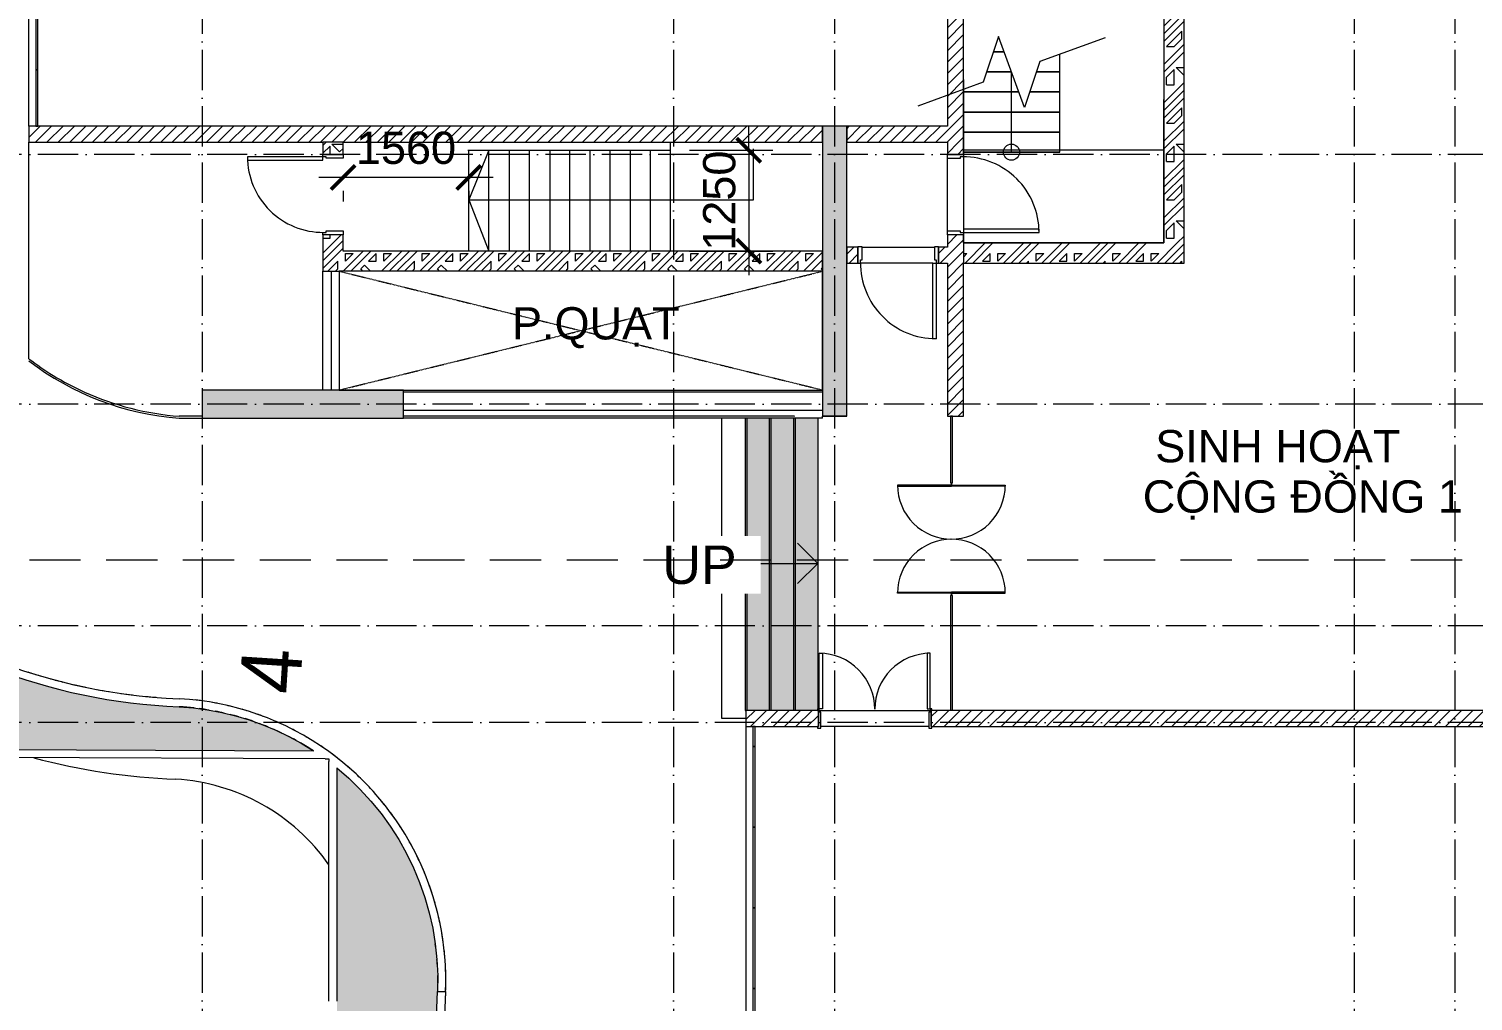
# Model space of a CAD drawing. Header units: millimetres. Extents: x -55734 to 110735, y -16086 to 119028.
# Drawn here: x -8499 to 9426, y 14442 to 26507 of the extents above; entities that cross this region are included whole.
import ezdxf
from ezdxf.xclip import XClip

# ---------------------------------------------------------------- set-up
doc = ezdxf.new("R2010")
doc.units = ezdxf.units.MM
doc.header["$XCLIPFRAME"] = 0
for name, pattern in [('20180221 BF$0$DASHDOT', [1, 0.5, -0.25, 0, -0.25]), ('Dash', [6.35, 3.175, -3.175]), ('Grid Line', [14, 10, -2, 0, -2]), ('HIDDEN2', [4.7625, 3.175, -1.5875]), ('Overhead 1_16_', [2.579687, 1.5875, -0.992188])]:
    doc.linetypes.add(name, pattern=pattern)
doc.layers.add('20180221 BF$0$10', color=1, linetype='Continuous')
doc.layers.add('20180221 BF$0$sohieu_diem', color=2, linetype='Continuous')
for name, color, linetype, lineweight in [('20180221 BF$0$setback', 1, 'Continuous', 13), ('A-DETL-GENF', 31, 'Continuous', 5), ('A-DETL-GENF-HDLN', 161, 'Dash', 5), ('A-FLOR-PATT', 8, 'Continuous', 9), ('CHU', 181, 'Continuous', 5), ('CUA', 31, 'Continuous', 9), ('DIM', 1, 'Continuous', 5), ('HATCH-TUONG', 152, 'Continuous', 9), ('KI-HIEU-1', 151, 'Continuous', 9), ('KINH', 152, 'Continuous', 5), ('NET CAT', 3, 'Continuous', 5), ('NET THAY 1', 41, 'Continuous', 5), ('NET THAY 2', 55, 'Continuous', 5), ('NET-CAT', 3, 'Continuous', 9), ('NET-THAY', 2, 'Continuous', 9), ('S-STRS', 31, 'Continuous', 5), ('S-STRS-ANNO', 31, 'Continuous', 5), ('S-STRS-IDEN', 31, 'Continuous', 5), ('S-STRS-MBND', 31, 'Overhead 1_16_', 5), ('TRUC', 225, 'Continuous', 5)]:
    doc.layers.add(name, color=color, linetype=linetype, lineweight=lineweight)
doc.styles.add('20180221 BF$0$VAPTIMN', font='VAPTIMB.TTF')
doc.styles.add('Arial', font='arial.ttf', dxfattribs={"height": 476.25})
doc.styles.add('Arial_1', font='arial.ttf', dxfattribs={"height": 400})
doc.styles.add('TA1', font='arial.ttf')
doc.dimstyles.new('D_200_KTx2', dxfattribs={"dimtxt": 400, "dimasz": 300, "dimexe": 300, "dimexo": 300, "dimgap": 160, "dimtad": 1, "dimdec": 0, "dimzin": 9, "dimtxsty": 'TA1', "dimblk": 'ARCHTICK', "dimcen": 1, "dimdle": 300, "dimclrd": 256, "dimclre": 256, "dimclrt": 7, "dimadec": 0, "dimazin": 0, "dimtfac": 1, "dimtdec": 0, "dimtix": 1, "dimtmove": 1, "dimatfit": 3, "dimldrblk": 'ARCHTICK', "dimfxl": 1, "dimtolj": 1, "dimtzin": 0, "dimlwd": -1, "dimlwe": -1, "dimarcsym": 0})
pattern_1 = [(45, (95.25, 0), (-476.246, 476.246), []), (45, (190.5, 0), (-476.246, 476.246), []), (45, (0, 0), (-476.246, 476.246), []), (45, (476.25, 0), (-476.246, 476.246), []), (45, (571.5, 0), (-476.246, 476.246), []), (0, (381, 95.25), (0, 952.5), [95.25, -857.25]), (0, (476.25, 190.5), (0, 952.5), [95.25, -857.25]), (45, (381, 95.25), (0, 952.491), [134.683, -1212.342]), (45, (476.25, 95.25), (0, 952.491), [134.683, -1212.342]), (0, (381, 95.25), (0, 952.5), [95.25, -857.25]), (90, (-95.25, 95.25), (-952.5, 6e-14), [95.25, -857.25]), (90, (0, 95.25), (-952.5, 6e-14), [190.5, -762]), (45, (-95.25, 190.5), (0, 952.491), [134.683, -1212.342]), (90, (762, 381), (-952.5, 6e-14), [95.25, -857.25]), (0, (666.75, 381), (0, 952.5), [95.25, -857.25]), (45, (666.75, 381), (0, 952.491), [134.683, -1212.342]), (0, (857.25, 95.25), (0, 952.5), [95.25, -857.25]), (0, (857.25, 571.5), (0, 952.5), [95.25, -857.25]), (90, (1047.75, 666.75), (-952.5, 6e-14), [95.25, -857.25]), (45, (857.25, 571.5), (0, 952.491), [269.367, -1077.658]), (45, (952.5, 571.5), (0, 952.491), [134.683, -1212.342]), (45, (1143, 762), (0, 952.491), [134.683, -1212.342]), (0, (1143, 857.25), (0, 952.5), [95.25, -857.25]), (90, (1143, 762), (-952.5, 6e-14), [95.25, -857.25]), (0, (476.25, 762), (0, 952.5), [95.25, -857.25]), (0, (666.75, 857.25), (0, 952.5), [95.25, -857.25]), (90, (571.5, 762), (-952.5, 6e-14), [95.25, -857.25]), (90, (666.75, 762), (-952.5, 6e-14), [95.25, -857.25]), (45, (476.25, 762), (0, 952.491), [134.683, -1212.342]), (45, (666.75, 762), (0, 952.491), [134.683, -1212.342]), (135, (119, 214.8), (-952.491, 6e-14), [134.683, -1212.342]), (135, (238.1, 333.4), (-952.491, 6e-14), [134.683, -1212.342]), (135, (309.56, 404.8), (-952.491, 6e-14), [134.683, -1212.342]), (135, (333.4, 428.6), (-952.491, 6e-14), [134.683, -1212.342]), (135, (381, 476.25), (-952.491, 6e-14), [134.683, -1212.342]), (135, (404.8, 500.06), (-952.491, 6e-14), [134.683, -1212.342]), (135, (476.25, 571.5), (-952.491, 6e-14), [134.683, -1212.342]), (135, (523.9, 619.1), (-952.491, 6e-14), [134.683, -1212.342]), (45, (119, 214.8), (0, 952.491), [95.25, -1251.775]), (45, (238.1, 333.4), (0, 952.491), [67.36, -1279.665]), (45, (404.8, 500.06), (0, 952.491), [67.36, -1279.665]), (45, (309.56, 595.3), (0, 952.491), [67.36, -1279.665]), (45, (476.25, 571.5), (0, 952.491), [67.36, -1279.665]), (45, (381, 666.75), (0, 952.491), [67.36, -1279.665]), (0, (24.2, 309.5), (0, 952.5), [190.043, -762.457]), (0, (238.1, 523.9), (0, 952.5), [95.25, -857.25])]
pattern_2 = [(45, (0, 0), (-70.71068, 70.71068), [])]
pattern_3 = [(140, (390.52, 21696.75), (15.939, 182.1847), [19.05, -209.55]), (85, (390.52, 21696.75), (191.057, 35.242), [15.24, -167.64]), (190.451, (391.85, 21711.93), (-175.117, 146.9425), [16.19, -178.09]), (120, (390.52, 21696.75), (77.2887, 165.746), [19.05, -209.55]), (65, (390.52, 21696.75), (191.588, -32.228), [15.24, -167.64]), (170.451, (396.95, 21710.57), (-114.2986, 197.974), [16.19, -178.09]), (136.184, (339.72, 21696.75), (42.043, 271.079), [28.575, -314.325]), (186.636, (343.23, 21719.34), (-247.427, 237.403), [24.285, -267.135]), (81.184, (339.72, 21696.75), (-247.425, 237.405), [22.86, -251.46]), (111, (352.42, 21722.15), (102.2655, 151.615), [19.05, -209.55]), (56, (352.42, 21722.15), (-184.188, 61.802), [15.24, -167.64]), (161.451, (360.95, 21734.78), (-81.921, 213.417), [16.19, -178.09]), (127.5, (390.524, 21696.75), (-84.5551, 3.0883), [8.382, -157.226, 8.382, -161.798, -168.275]), (127.5, (390.524, 21696.75), (-84.5551, 3.0883), [-335.788, 8.382, -159.893]), (97.5, (390.52, 21696.75), (-100.1807, 66.8194), [8.382, -88.646, 8.382, -153.416, -64.135]), (97.5, (390.52, 21696.75), (-100.1807, 66.8194), [-258.826, 8.382, -55.753]), (57.5, (390.524, 21685.42), (5.7289, 135.5905), [8.382, -55.118, 8.382, -189.738, -262.89]), (57.5, (390.524, 21685.42), (5.7289, 135.5905), [-261.62, 8.382, -254.508]), (47.5, (390.52, 21614.71), (-25.4268, 148.129), [8.382, -74.168, 8.382, -123.19, -186.69]), (47.5, (390.52, 21614.71), (-25.4268, 148.129), [-214.122, 8.382, -178.308])]

# ---------------------------------------------------------------- blocks, each defined once
blk = doc.blocks.new('ALC1807-ASCENT PLAZA-KET CAU 1_rvt-1-MẶT BẰNG TẦNG 1')
at = {"layer": 'NET CAT'}
for points in [[(1651, 21700), (1651, 25300), (1351, 25300), (1351, 21700)], [(-3849, 21675), (-3849, 22025), (-6349, 22025), (-6349, 21675), (-5939, 21675)]]:
    blk.add_hatch(color=7, dxfattribs=at).paths.add_polyline_path(points, flags=0)
at = {"layer": 'NET CAT', "color": 90, "lineweight": 13}
for p, q in [((1651, 25300), (1351, 25300)), ((1351, 25300), (1351, 21700)), ((1651, 21700), (1651, 25300)), ((-3849, 22025), (-6349, 22025)), ((-6349, 22025), (-6349, 21675)), ((-3849, 21675), (-3849, 22025)), ((1351, 21700), (1651, 21700)), ((-6349, 21675), (-3849, 21675))]:
    blk.add_line(p, q, dxfattribs=at)
at = {"layer": 'NET-THAY', "color": 50}
for p, q in [((-8499, 25300), (-8499, 31000)), ((-8499, 22413), (-8499, 25100)), ((-6349, 21700), (-6633, 21700)), ((1001, 21700), (-3849, 21700)), ((1001, 21697), (1001, 21700)), ((401, 11600), (401, 17850))]:
    blk.add_line(p, q, dxfattribs=at)
for start, end in [(232.5131, 238.4754), (238.4754, 245.7065), (245.7065, 265.6841)]:
    blk.add_arc((-6369, 25190), 3500, start, end, dxfattribs=at)
blk = doc.blocks.new('THANG  BO 1 - THANG  BO 1-370051-MẶT BẰNG TẦNG 1')
at = {"layer": 'A-DETL-GENF'}
for p, q in [((-19455, 9623), (-19647, 9055)), ((-19134, 8742), (-19455, 9623)), ((-18131, 9606), (-18942, 9311)), ((-19385, 9432), (-19520, 9432)), ((-19520, 9432), (-19385, 9432)), ((-18695, 9183), (-18695, 9401)), ((-19295, 9183), (-19604, 9183)), ((-19604, 9183), (-19295, 9183)), ((-19295, 8187), (-19295, 9183)), ((-18942, 9311), (-19134, 8742)), ((-18695, 9183), (-18985, 9183)), ((-18985, 9183), (-18695, 9183)), ((-18695, 8934), (-18695, 9183)), ((-19647, 9055), (-20458, 8759)), ((-19204, 8934), (-19895, 8934)), ((-19895, 8934), (-19204, 8934)), ((-18695, 8934), (-19070, 8934)), ((-19070, 8934), (-18695, 8934)), ((-18695, 8685), (-18695, 8934)), ((-18695, 8685), (-19895, 8685)), ((-19895, 8685), (-18695, 8685)), ((-18695, 8436), (-18695, 8685)), ((-18695, 8436), (-19895, 8436)), ((-19895, 8436), (-18695, 8436)), ((-18695, 8187), (-18695, 8436)), ((-23525, 6960), (-23525, 8310)), ((-25780, 8210), (-26030, 7595)), ((-26030, 6960), (-26030, 8210)), ((-25780, 6960), (-25780, 8210)), ((-25525, 6960), (-25525, 8210)), ((-25275, 6960), (-25275, 8210)), ((-25021, 6960), (-25021, 8210)), ((-24775, 6960), (-24775, 8210)), ((-24525, 6960), (-24525, 8210)), ((-24275, 6960), (-24275, 8210)), ((-24025, 6960), (-24025, 8210)), ((-23775, 6960), (-23775, 8210)), ((-22497, 7595), (-22497, 8230)), ((-18695, 8187), (-19895, 8187)), ((-19895, 8187), (-18695, 8187)), ((-26030, 7595), (-22497, 7595)), ((-26030, 7595), (-25780, 6960))]:
    blk.add_line(p, q, dxfattribs=at)
blk.add_lwpolyline([(-26040, 8210), (-23525, 8210)], dxfattribs=at)
blk.add_circle((-19295, 8187), 100, dxfattribs=at)
blk = doc.blocks.new('_ARCHTICK')
at = {"color": 0, "linetype": 'ByBlock', "const_width": 0.15}
blk.add_lwpolyline([(-0.5, -0.5), (0.5, 0.5)], dxfattribs=at)
blk = doc.blocks.new('*D131')
at = {"layer": 'Defpoints', "color": 0, "transparency": 16777216}
for p in [(-599, 25000), (-599, 23750), (436, 23750)]:
    blk.add_point(p, dxfattribs=at)
at = {"layer": 'DIM', "transparency": 16777216}
for p, q in [((436, 25000), (436, 25300)), ((-299, 25000), (736, 25000)), ((436, 25000), (436, 23750)), ((-299, 23750), (736, 23750)), ((436, 23750), (436, 23450))]:
    blk.add_line(p, q, dxfattribs=at)
at = {"layer": 'DIM', "transparency": 16777216, "xscale": 300, "yscale": 300, "zscale": 300}
for p, rotation in [((436, 25000), 270), ((436, 23750), 90)]:
    blk.add_blockref('_ARCHTICK', p, dxfattribs=dict(at, rotation=rotation))
at = {"layer": 'DIM', "color": 7, "transparency": 16777216, "insert": (71, 24375), "char_height": 400, "attachment_point": 5, "rotation": 90, "style": 'TA1'}
blk.add_mtext('\\A1;1250', dxfattribs=at)
blk = doc.blocks.new('*D142')
at = {"layer": 'Defpoints', "color": 0, "transparency": 16777216}
for p in [(-4599, 24799), (-3039, 24799), (-4599, 24664)]:
    blk.add_point(p, dxfattribs=at)
at = {"layer": 'DIM', "transparency": 16777216}
for p, q in [((-2739, 24664), (-4899, 24664)), ((-4599, 24499), (-4599, 24364)), ((-3039, 24499), (-3039, 24364))]:
    blk.add_line(p, q, dxfattribs=at)
at = {"layer": 'DIM', "transparency": 16777216, "xscale": 300, "yscale": 300, "zscale": 300, "rotation": 180}
blk.add_blockref('_ARCHTICK', (-4599, 24664), dxfattribs=at)
at = {"layer": 'DIM', "transparency": 16777216, "xscale": 300, "yscale": 300, "zscale": 300}
blk.add_blockref('_ARCHTICK', (-3039, 24664), dxfattribs=at)
at = {"layer": 'DIM', "color": 7, "transparency": 16777216, "insert": (-3819, 25028), "char_height": 400, "attachment_point": 5, "style": 'TA1'}
blk.add_mtext('\\A1;1560', dxfattribs=at)
blk = doc.blocks.new('CUA 1 CANH MO - 2 - Type 1000-V3-MẶT BẰNG TẦNG 1')
at = {"layer": 'CUA', "lineweight": 5}
for p, q in [((-399, 123), (-349, 123)), ((-349, 123), (-349, -86)), ((551, 123), (601, 123)), ((551, -86), (551, 123)), ((-369, -127), (-399, -127)), ((-369, -86), (-369, -127)), ((-349, -86), (-369, -86)), ((571, -86), (551, -86)), ((571, -127), (571, -86)), ((601, -127), (571, -127))]:
    blk.add_line(p, q, dxfattribs=at)
at = {"layer": 'CUA'}
for p, q in [((-328, -127), (-368, -127)), ((-368, -127), (-368, -1065)), ((-328, -1065), (-328, -127)), ((-368, -1065), (-328, -1065))]:
    blk.add_line(p, q, dxfattribs=at)
at = {"layer": 'CUA', "lineweight": 5}
blk.add_arc((-368, -127), 938, 270, 0.5, dxfattribs=at)
blk = doc.blocks.new('System Panel - Glazed-394770-MẶT BẰNG TẦNG 1')
at = {"layer": 'KINH', "lineweight": 9}
for p, q in [((500, 13), (-500, 13)), ((-500, 13), (-500, -13)), ((500, -13), (500, 13)), ((-500, -13), (500, -13))]:
    blk.add_line(p, q, dxfattribs=at)
blk = doc.blocks.new('System Panel - Glazed-770775-MẶT BẰNG TẦNG 1')
at = {"layer": 'KINH', "lineweight": 9}
for p, q in [((350, 13), (-350, 13)), ((-350, 13), (-350, -13)), ((350, -13), (350, 13)), ((-350, -13), (350, -13))]:
    blk.add_line(p, q, dxfattribs=at)
blk = doc.blocks.new('CUA 2 CANH MO KHUNG NHOM - 1 - Type 1-541812-MẶT BẰNG TẦNG 1')
at = {"layer": 'CUA'}
for p, q in [((-588, 811), (-548, 811)), ((-588, 122), (-588, 811)), ((-548, 811), (-548, 122)), ((750, 811), (750, 122)), ((790, 811), (750, 811)), ((790, 122), (790, 811)), ((-548, 122), (-588, 122)), ((750, 122), (790, 122))]:
    blk.add_line(p, q, dxfattribs=at)
at = {"layer": 'CUA', "lineweight": 5}
for p, q in [((-589, 122), (-609, 122)), ((-609, 122), (-609, 102)), ((-609, 102), (-599, 102)), ((-599, 102), (-599, -98)), ((-589, 81), (-589, 122)), ((-569, 81), (-589, 81)), ((-569, -118), (-569, 81)), ((791, 81), (771, 81)), ((771, 81), (771, -118)), ((811, 122), (791, 122)), ((791, 122), (791, 81)), ((801, -98), (801, 102)), ((801, 102), (811, 102)), ((811, 102), (811, 122)), ((-599, -98), (-609, -98)), ((-609, -98), (-609, -118)), ((-609, -118), (-569, -118)), ((771, -118), (811, -118)), ((811, -98), (801, -98)), ((811, -118), (811, -98))]:
    blk.add_line(p, q, dxfattribs=at)
for centre, start, end in [((-588, 122), 359.5, 90), ((790, 122), 90, 180.5)]:
    blk.add_arc(centre, 688, start, end, dxfattribs=at)
blk = doc.blocks.new('System Panel - Glazed-781212-MẶT BẰNG TẦNG 1')
at = {"layer": 'KINH', "lineweight": 9}
for p, q in [((412, 13), (-412, 13)), ((-412, 13), (-412, -13)), ((412, -13), (412, 13)), ((-412, -13), (412, -13))]:
    blk.add_line(p, q, dxfattribs=at)
blk = doc.blocks.new('CUA KINH BAN LE SAN MO 2 HUONG - Type 1-V4-MẶT BẰNG TẦNG 1')
at = {"layer": 'CUA'}
for p, q in [((-669, 668.5), (-657, 668.5)), ((-669, 0), (-669, 668.5)), ((-657, 668.5), (-657, 0)), ((657, 668.5), (657, 0)), ((669, 668.5), (657, 668.5)), ((669, 0), (669, 668.5)), ((-657, 0), (-669, 0)), ((-669, 0), (-669, -668.5)), ((-657, 0), (-669, 0)), ((-657, -668.5), (-657, 0)), ((657, 0), (669, 0)), ((657, -668.5), (657, 0)), ((657, 0), (669, 0)), ((669, 0), (669, -668.5)), ((-669, -668.5), (-657, -668.5)), ((669, -668.5), (657, -668.5))]:
    blk.add_line(p, q, dxfattribs=at)
at = {"layer": 'CUA', "lineweight": 5}
for p, q in [((-670, 0.5), (-700, 0.5)), ((-700, 0.5), (-700, -0.5)), ((-670, -0.5), (-670, 0.5)), ((700, 0.5), (670, 0.5)), ((670, 0.5), (670, -0.5)), ((700, -0.5), (700, 0.5)), ((-700, -0.5), (-670, -0.5)), ((670, -0.5), (700, -0.5))]:
    blk.add_line(p, q, dxfattribs=at)
for centre, start, end in [((-669, 0), 359.5, 90), ((669, 0), 90, 180.5), ((-669, 0), 270, 0.5), ((669, 0), 179.5, 270)]:
    blk.add_arc(centre, 668.5, start, end, dxfattribs=at)
blk = doc.blocks.new('System Panel - Glazed-781235-MẶT BẰNG TẦNG 1')
at = {"layer": 'KINH', "lineweight": 9}
for p, q in [((712, 13), (-712, 13)), ((-712, 13), (-712, -13)), ((712, -13), (712, 13)), ((-712, -13), (712, -13))]:
    blk.add_line(p, q, dxfattribs=at)
blk = doc.blocks.new('System Panel - Glazed-770530-MẶT BẰNG TẦNG 1')
at = {"layer": 'KINH', "lineweight": 9}
for p, q in [((125, 13), (-125, 13)), ((-125, 13), (-125, -13)), ((125, -13), (125, 13)), ((-125, -13), (125, -13))]:
    blk.add_line(p, q, dxfattribs=at)
blk = doc.blocks.new('CUA 1 CANH MO - 2 - Type 1000-536230-MẶT BẰNG TẦNG 1')
at = {"layer": 'CUA', "lineweight": 5}
for p, q in [((-399, -102), (-399, 98)), ((-399, 98), (-349, 98)), ((-349, 98), (-349, -61)), ((551, 98), (601, 98)), ((551, -61), (551, 98)), ((601, 98), (601, -102)), ((-369, -102), (-399, -102)), ((-369, -61), (-369, -102)), ((-349, -61), (-369, -61)), ((571, -61), (551, -61)), ((571, -102), (571, -61)), ((601, -102), (571, -102))]:
    blk.add_line(p, q, dxfattribs=at)
at = {"layer": 'CUA'}
for p, q in [((-328, -102), (-368, -102)), ((-368, -102), (-368, -1040)), ((-328, -1040), (-328, -102)), ((-368, -1040), (-328, -1040))]:
    blk.add_line(p, q, dxfattribs=at)
at = {"layer": 'CUA', "lineweight": 5}
blk.add_arc((-368, -102), 938, 270, 0.5, dxfattribs=at)
blk = doc.blocks.new('CUA 1 CANH MO - 2 - Type 1000-546625-MẶT BẰNG TẦNG 1')
at = {"layer": 'CUA'}
for p, q in [((-368, 1040), (-328, 1040)), ((-368, 102), (-368, 1040)), ((-328, 1040), (-328, 102)), ((-328, 102), (-368, 102))]:
    blk.add_line(p, q, dxfattribs=at)
at = {"layer": 'CUA', "lineweight": 5}
for p, q in [((-369, 102), (-399, 102)), ((-399, 102), (-399, -98)), ((-369, 61), (-369, 102)), ((-349, 61), (-369, 61)), ((-349, -98), (-349, 61)), ((571, 61), (551, 61)), ((551, 61), (551, -98)), ((601, 102), (571, 102)), ((571, 102), (571, 61)), ((601, -98), (601, 102)), ((-399, -98), (-349, -98)), ((551, -98), (601, -98))]:
    blk.add_line(p, q, dxfattribs=at)
blk.add_arc((-368, 102), 938, 359.5, 90, dxfattribs=at)
blk = doc.blocks.new('Family1 - Family1-903303-MẶT BẰNG TẦNG 1')
at = {"layer": 'A-DETL-GENF'}
for p, q in [((6000, 1475), (0, 1475)), ((0, 1475), (0, 0)), ((6000, 0), (6000, 1475)), ((0, 0), (6000, 0))]:
    blk.add_line(p, q, dxfattribs=at)
at = {"layer": 'A-DETL-GENF-HDLN'}
for p, q in [((0, 1475), (6000, 1)), ((0, 0), (6000, 1474))]:
    blk.add_line(p, q, dxfattribs=at)
blk = doc.blocks.new('A$C1F0A2BF7')
at = {"layer": '20180221 BF$0$10', "color": 1, "linetype": 'Continuous', "elevation": 0}
blk.add_lwpolyline([(42190, 53690), (44821, 51927), (44789, 50967), (50951, 50939)], dxfattribs=at)
at = {"layer": '20180221 BF$0$setback', "color": 1, "linetype": '20180221 BF$0$DASHDOT', "ltscale": 200, "const_width": 200, "elevation": 0}
blk.add_lwpolyline([(40860, 102861), (41197, 95371), (41282, 82268), (40986, 79251), (41668, 72273), (42098, 70722), (42667, 70685), (42957, 66648), (42571, 66562), (42573, 66131), (42429, 65920), (42421, 61612), (42341, 57578), (42284, 56540), (42190, 53690), (44821, 51927), (44789, 50967), (50951, 50939), (50957, 47933), (50990, 43962)], dxfattribs=at)
at = {"layer": '20180221 BF$0$sohieu_diem', "color": 3, "style": '20180221 BF$0$VAPTIMN'}
blk.add_text('34', height=750, rotation=86.3007, dxfattribs=at).set_placement((50560, 51175, 0))

msp = doc.modelspace()

# ---------------------------------------------------------------- hatches: boundary and pattern name
at = {"layer": 'A-FLOR-PATT', "lineweight": 5}
h = msp.add_hatch(dxfattribs=at)
h.set_pattern_fill('FP_14', color=256, style=0, pattern_type=2)
h.set_pattern_definition([(96.963, (-2081543.73, -1849459.36), (-100.0273413, 78.2540006), [23.812, -155.793]), (51.963, (-2081543.73, -1849459.36), (-100.0268526, 78.253618), [23.813, -103.188]), (141.963, (-2081543.73, -1849459.36), (-78.253618, -100.0268526), [23.813, -103.188])])
h.paths.add_polyline_path([(-4967.2, 17547.7), (-4967.2, 17547.7), (-5127.4, 17645.7), (-5299.5, 17738), (-5463.1, 17814.8), (-5637.9, 17885.4), (-5769, 17930.6), (-5893.2, 17969.2), (-6075.7, 18016), (-6281, 18055.6), (-6475.2, 18081.4), (-6633.5, 18095), (-6926.6, 18111.9), (-7218.8, 18141), (-7509.5, 18182.2), (-7798.3, 18235.3), (-8084.6, 18300.3), (-8368, 18377.1), (-8690.5, 18481), (-8937, 18570.8), (-9195.8, 18676.8), (-9462.7, 18799.3), (-9724.3, 18932.6), (-9980.1, 19076.7), (-10229.8, 19231.2), (-10472.9, 19395.9), (-10708.9, 19570.5), (-10937.6, 19754.7), (-11158.4, 19948.2), (-11371, 20150.7), (-11575.1, 20361.8), (-11770.3, 20581.2), (-11956.2, 20808.4), (-12132.6, 21043.1), (-12299.1, 21285), (-12455.5, 21533.5), (-12601.5, 21788.2), (-12736.8, 22048.8), (-12861.2, 22314.8), (-12974.6, 22585.6), (-13076.6, 22860.9), (-13167.2, 23140.2), (-13246.1, 23423.1), (-13313.3, 23708.9), (-13350.2, 23037), (-13442.2, 20250), (-10810.5, 18486.5), (-10840.9, 17574), (-4968.4, 17547.7)], flags=0)
h = msp.add_hatch(dxfattribs=at)
h.set_pattern_fill('FP_13', color=256, style=0, pattern_type=2)
h.set_pattern_definition([(97.219, (-2062050.49, -1872621.13), (-100.375984, 77.8062945), [23.812, -155.793]), (52.219, (-2062050.49, -1872621.13), (-100.3754935, 77.8059143), [23.813, -103.188]), (142.219, (-2062050.49, -1872621.13), (-77.8059143, -100.3754935), [23.813, -103.188])])
h.paths.add_polyline_path([(-4588.9, -3894.1), (8526.5, -3894.1), (8245.4, -3824.5), (7967.1, -3744.4), (7692.1, -3653.7), (7420.7, -3552.7), (7153.3, -3441.5), (6890.3, -3320.2), (6632.2, -3189.1), (6363.9, -3038.9), (6131.6, -2897.9), (5890, -2738.2), (5654.6, -2569.6), (5425.8, -2392.1), (5203.9, -2206.1), (2118.7, -0.1), (400.5, -0.1), (400.5, 299.9), (1699.1, 299.9), (-731.3, 2037.7), (-965.9, 2213), (-1193.2, 2397.7), (-1412.6, 2591.7), (-1623.9, 2794.5), (-1826.6, 3005.9), (-2020.4, 3225.5), (-2205, 3452.9), (-2380.1, 3687.7), (-2545.3, 3929.5), (-2700.4, 4178), (-2870.1, 4481), (-3000, 4737.8), (-3122, 5005.6), (-3228.5, 5266.6), (-3326.5, 5537.8), (-3413.4, 5812.8), (-3489.1, 6091.3), (-3553.5, 6372.6), (-3606.4, 6656.4), (-3647.7, 6942.2), (-3677.4, 7229.5), (-3695.4, 7517.8), (-3701.6, 7806.5), (-3695.2, 8109.1), (-3678.2, 8389.7), (-3427.7, 14564.4), (-3425.6, 14761.3), (-3435.5, 14964.1), (-3457.5, 15166), (-3491.5, 15366.4), (-3537.4, 15564.5), (-3595.2, 15759.7), (-3664.7, 15951.4), (-3725.5, 16097.5), (-3811.6, 16274.7), (-3907.9, 16446.5), (-4013.9, 16612.5), (-4129.3, 16772.1), (-4253.8, 16924.7), (-4386.9, 17069.9), (-4528.2, 17207.1), (-4677.2, 17335.8), (-4677.2, 14441.3), (-4643.3, 10469.3), (-4711.1, 6479), (-4562.1, 874.6), (-4562.1, 874.5), (-4635.9, -2127), (-4617, -2839)], flags=0)
at = {"layer": 'HATCH-TUONG', "lineweight": 5}
h = msp.add_hatch(dxfattribs=at)
h.set_pattern_fill('FP_2', color=256, style=0, pattern_type=2)
h.set_pattern_definition(pattern_2)
h.paths.add_polyline_path([(3100.5, 25299.9), (3100.5, 28849.9), (2900.5, 28849.9), (2900.5, 25299.9)], flags=0)
h.paths.add_polyline_path([(2900.5, 29049.9), (3100.5, 29049.9), (3100.5, 29169.9), (2900.5, 29169.9)], flags=0)
h.paths.add_polyline_path([(3050.5, 30169.9), (3100.5, 30169.9), (3100.5, 30549.9), (3050.5, 30549.9), (3050.5, 31109.9), (2900.5, 31109.9), (2900.5, 30169.9)], flags=0)
h = msp.add_hatch(dxfattribs=at)
h.set_pattern_fill('FP_1', color=256, style=0, pattern_type=2)
h.set_pattern_definition(pattern_1)
h.paths.add_polyline_path([(5587.2, 23849.9), (5837.2, 23849.9), (5837.2, 31109.9), (5587.2, 31109.9), (5587.2, 24115.8)], flags=0)
h = msp.add_hatch(dxfattribs=at)
h.set_pattern_fill('FP_2', color=256, style=0, pattern_type=2)
h.set_pattern_definition(pattern_2)
h.paths.add_polyline_path([(1350.5, 25099.9), (1350.5, 25299.9), (-8499.5, 25299.9), (-8499.5, 25099.9), (657.6, 25099.9)], flags=0)
h = msp.add_hatch(dxfattribs=at)
h.set_pattern_fill('FP_2', color=256, style=0, pattern_type=2)
h.set_pattern_definition(pattern_2)
h.paths.add_polyline_path([(3100.5, 25099.9), (3100.5, 25299.9), (1650.5, 25299.9), (1650.5, 25099.9), (2900.5, 25099.9)], flags=0)
h = msp.add_hatch(dxfattribs=at)
h.set_pattern_fill('FP_1', color=256, style=0, pattern_type=2)
h.set_pattern_definition(pattern_1)
h.paths.add_polyline_path([(-4649.5, 23499.9), (-4599.5, 23499.9), (-4599.5, 23949.9), (-4849.5, 23949.9), (-4849.5, 23499.9)], flags=0)
h.paths.add_polyline_path([(-4599.5, 24949.9), (-4599.5, 25099.9), (-4849.5, 25099.9), (-4849.5, 24949.9)], flags=0)
h = msp.add_hatch(dxfattribs=at)
h.set_pattern_fill('FP_2', color=256, style=0, pattern_type=2)
h.set_pattern_definition(pattern_2)
h.paths.add_polyline_path([(3100.5, 23599.9), (3100.5, 23949.9), (2900.5, 23949.9), (2900.5, 23599.9)], flags=0)
h.paths.add_polyline_path([(2900.5, 24949.9), (3100.5, 24949.9), (3100.5, 25099.9), (2900.5, 25099.9)], flags=0)
h = msp.add_hatch(dxfattribs=at)
h.set_pattern_fill('FP_1', color=256, style=0, pattern_type=2)
h.set_pattern_definition(pattern_1)
h.paths.add_polyline_path([(5837.2, 23599.9), (5837.2, 23849.9), (3100.5, 23849.9), (3100.5, 23599.9), (3510.7, 23599.9)], flags=0)
h = msp.add_hatch(dxfattribs=at)
h.set_pattern_fill('FP_1', color=256, style=0, pattern_type=2)
h.set_pattern_definition(pattern_1)
h.paths.add_polyline_path([(1350.5, 23499.9), (1350.5, 23749.9), (-4599.5, 23749.9), (-4599.5, 23499.9), (657.6, 23499.9)], flags=0)
h = msp.add_hatch(dxfattribs=at)
h.set_pattern_fill('FP_2', color=256, style=0, pattern_type=2)
h.set_pattern_definition(pattern_2)
h.paths.add_polyline_path([(2900.5, 23599.9), (2900.5, 23799.9), (2790.5, 23799.9), (2790.5, 23599.9)], flags=0)
h.paths.add_polyline_path([(1790.5, 23599.9), (1790.5, 23799.9), (1650.5, 23799.9), (1650.5, 23599.9)], flags=0)
h = msp.add_hatch(dxfattribs=at)
h.set_pattern_fill('FP_2', color=256, style=0, pattern_type=2)
h.set_pattern_definition(pattern_2)
h.paths.add_polyline_path([(3100.5, 21699.9), (3100.5, 23599.9), (2900.5, 23599.9), (2900.5, 21699.9)], flags=0)
h = msp.add_hatch(dxfattribs=at)
h.set_pattern_fill('FP_2', color=256, style=0, pattern_type=2)
h.set_pattern_definition(pattern_2)
h.paths.add_polyline_path([(10650.5, 17849.9), (10650.5, 18049.9), (2699.7, 18049.9), (2699.7, 17849.9), (9217, 17849.9)], flags=0)
h.paths.add_polyline_path([(1299.7, 17849.9), (1299.7, 18049.9), (399.8, 18049.9), (399.8, 17849.9), (657.6, 17849.9)], flags=0)
at = {"layer": 'NET THAY 1'}
h = msp.add_hatch(dxfattribs=at)
h.set_pattern_fill('FP_4', color=256, style=0, pattern_type=2)
h.set_pattern_definition(pattern_3)
h.paths.add_polyline_path([(690.5, 18049.9), (690.5, 21674.9), (390.5, 21674.9), (390.5, 18049.9), (657.6, 18049.9)], flags=0)
h = msp.add_hatch(dxfattribs=at)
h.set_pattern_fill('FP_4', color=256, style=0, pattern_type=2)
h.set_pattern_definition(pattern_3)
h.paths.add_polyline_path([(690.5, 18049.9), (990.5, 18049.9), (990.5, 21674.9), (690.5, 21674.9), (690.5, 18339.8)], flags=0)
h = msp.add_hatch(dxfattribs=at)
h.set_pattern_fill('FP_4', color=256, style=0, pattern_type=2)
h.set_pattern_definition(pattern_3)
h.paths.add_polyline_path([(990.5, 18049.9), (1289.7, 18049.9), (1290.5, 21674.9), (990.5, 21674.9), (990.5, 18069.9)], flags=0)
at = {"layer": 'S-STRS-ANNO'}
h = msp.add_hatch(color=256, dxfattribs=at)
edge = h.paths.add_edge_path(flags=0)
edge.add_arc((390.5, 19873.3), 158.8, 0, 360)
msp.add_hatch(color=256, dxfattribs=at).paths.add_polyline_path([(371.4, 19715.8), (446.8, 19724.9), (509.4, 19768.1), (544.7, 19835.4), (544.7, 19911.3), (509.4, 19978.6), (446.8, 20021.8), (371.4, 20030.9), (300.3, 20004), (250, 19947.1), (231.8, 19873.3), (250, 19799.6), (300.3, 19742.7)], flags=0)

# ---------------------------------------------------------------- linework, layer by layer
at = {"layer": 'NET-CAT', "lineweight": 15}
for p, q in [((5837.2, 23849.9), (5837.2, 31109.9)), ((2900.5, 28849.9), (2900.5, 25299.9)), ((3100.5, 25299.9), (3100.5, 28849.9)), ((5587.2, 28849.9), (5587.2, 23849.9)), ((1350.5, 25299.9), (-8499.5, 25299.9)), ((-8499.5, 25299.9), (-8499.5, 25099.9)), ((1350.5, 25099.9), (1350.5, 25299.9)), ((2900.5, 25299.9), (1650.5, 25299.9)), ((1650.5, 25299.9), (1650.5, 25099.9)), ((3100.5, 25099.9), (3100.5, 25299.9)), ((-8499.5, 25099.9), (-4849.5, 25099.9)), ((-4849.5, 25099.9), (-4849.5, 24949.9)), ((-4599.5, 24949.9), (-4599.5, 25099.9)), ((-4599.5, 25099.9), (1350.5, 25099.9)), ((1650.5, 25099.9), (2900.5, 25099.9)), ((2900.5, 25099.9), (2900.5, 24949.9)), ((3100.5, 24949.9), (3100.5, 25099.9)), ((-4849.5, 24949.9), (-4599.5, 24949.9)), ((2900.5, 24949.9), (3100.5, 24949.9)), ((-4849.5, 23949.9), (-4849.5, 23499.9)), ((-4599.5, 23949.9), (-4849.5, 23949.9)), ((-4599.5, 23749.9), (-4599.5, 23949.9)), ((2900.5, 23949.9), (2900.5, 23799.9)), ((3100.5, 23949.9), (2900.5, 23949.9)), ((3100.5, 23849.9), (3100.5, 23949.9)), ((5587.2, 23849.9), (3100.5, 23849.9)), ((5837.2, 23599.9), (5837.2, 23849.9)), ((1350.5, 23749.9), (-4599.5, 23749.9)), ((1350.5, 23499.9), (1350.5, 23749.9)), ((1790.5, 23799.9), (1650.5, 23799.9)), ((1650.5, 23799.9), (1650.5, 23599.9)), ((1790.5, 23599.9), (1790.5, 23799.9)), ((2900.5, 23799.9), (2790.5, 23799.9)), ((2790.5, 23799.9), (2790.5, 23599.9)), ((-4849.5, 23499.9), (-4649.5, 23499.9)), ((1650.5, 23599.9), (1790.5, 23599.9)), ((2790.5, 23599.9), (2900.5, 23599.9)), ((2900.5, 23599.9), (2900.5, 21699.9)), ((3100.5, 23599.9), (5837.2, 23599.9)), ((3100.5, 21699.9), (3100.5, 23599.9)), ((2900.5, 21699.9), (3100.5, 21699.9)), ((1299.7, 18049.9), (399.8, 18049.9)), ((399.8, 18049.9), (399.8, 17849.9)), ((1299.7, 17849.9), (1299.7, 18049.9)), ((10650.5, 18049.9), (2699.7, 18049.9)), ((2699.7, 18049.9), (2699.7, 17849.9)), ((399.8, 17849.9), (1299.7, 17849.9)), ((2699.7, 17849.9), (10650.5, 17849.9))]:
    msp.add_line(p, q, dxfattribs=at)
at = {"layer": 'NET-CAT'}
for p, q in [((-4599.5, 25099.9), (-4849.5, 25099.9)), ((3100.5, 23849.9), (3100.5, 23599.9))]:
    msp.add_line(p, q, dxfattribs=at)
at = {"layer": 'NET-THAY'}
for p, q in [((5587.2, 24999.9), (3100.5, 24999.9)), ((3100.5, 24919.9), (3100.5, 24020.9)), ((2900.5, 23999.9), (2900.5, 24899.9)), ((2900.5, 23999.9), (2900.5, 24899.9)), ((1840.5, 23799.9), (2740.5, 23799.9)), ((-4849.5, 22024.9), (-4849.5, 23499.9)), ((-4749.5, 23499.9), (-4749.5, 22024.9)), ((2719.5, 23599.9), (1820.5, 23599.9)), ((1350.5, 21999.9), (-3849.5, 21999.9)), ((-3849.5, 21774.9), (1350.5, 21774.9)), ((1650.5, 21699.9), (1350.5, 21699.9)), ((1350.5, 21674.9), (1350.5, 21699.9)), ((-6632.8, 21674.9), (-6349.5, 21674.9)), ((1350.5, 21674.9), (-3849.5, 21674.9)), ((100.7, 17949.9), (100.7, 21674.9)), ((1290.5, 21674.9), (1290.5, 18069.9)), ((399.8, 17949.9), (100.7, 17949.9)), ((1309.7, 18049.9), (2689.7, 18049.9)), ((400.5, 17849.9), (400.5, 11599.9)), ((2669.7, 17849.9), (1329.7, 17849.9)), ((-10840.9, 17574), (-4967.2, 17547.7)), ((-4821.4, 17447), (-10944.3, 17474.4)), ((-4821.4, 17447), (-4777.2, 17446.8)), ((-4777.2, 17446.8), (-4777.2, 17414.3)), ((-4777.2, 14441.3), (-4777.2, 17414.3)), ((-4677.2, 17335.9), (-4677.2, 14441.7)), ((-3678.2, 8389.7), (-3427.8, 14562.2)), ((-3327.8, 14558.2), (-3578.3, 8383.6)), ((-3327.6, 14560.4), (-3578.2, 8383.6)), ((-3327.8, 14558.2), (-3427.8, 14562.2)), ((-3427.8, 14562.2), (-3327.8, 14558.2))]:
    msp.add_line(p, q, dxfattribs=at)
at = {"layer": 'NET-THAY', "flags": 128}
for points in [[(-6633.5, 18095), (-6456.7, 18080.3), (-6281, 18056.5), (-6106.7, 18023.5), (-5934.4, 17981.5), (-5764.4, 17930.6), (-5597.4, 17870.9), (-5433.8, 17802.5), (-5273.9, 17725.7), (-5118.2, 17640.7), (-4967.2, 17547.7)], [(-4677.2, 17335.8), (-4528.1, 17207), (-4386.7, 17069.7), (-4253.5, 16924.4), (-4129, 16771.7), (-4013.5, 16612), (-3907.4, 16445.8), (-3811.2, 16273.8), (-3725.1, 16096.6), (-3649.4, 15914.6), (-3584.3, 15728.5), (-3530.2, 15539), (-3487.1, 15346.7), (-3455.2, 15152.2), (-3434.7, 14956.2), (-3425.5, 14759.3), (-3427.8, 14562.2)]]:
    msp.add_lwpolyline(points, dxfattribs=at)
at = {"layer": 'NET-THAY'}
for centre, radius, start, end in [((-6369.5, 25190.1), 7000, 183.56848, 267.87689), ((-6369.5, 25190.1), 7100, 192.04125, 267.86908), ((-6366.1, 25177), 3512.2, 232.59691, 265.64402), ((-6369.4, 25190.1), 7000, 252.17106, 253.47559), ((-6369.4, 25190.1), 7000, 254.58429, 255.87586), ((-6369.4, 25190.1), 7000, 257.00323, 258.27613), ((-6369.4, 25190.1), 7000, 259.43267, 260.67641), ((-6369.4, 25190.1), 7000, 261.88512, 263.0767), ((-6369.4, 25190.1), 7000, 264.40638, 265.47699), ((-6825.5, 14699.8), 3500.6, 54.18763, 86.77884), ((-6825.4, 14699.8), 3500.6, 82.49674, 83.57106), ((-6825.4, 14699.8), 3500.6, 79.09351, 80.35329), ((-6825.4, 14699.8), 3500.6, 75.80979, 77.12333), ((-6825.5, 14699.8), 3400.6, 83.59815, 86.76287), ((-6825.5, 14699.8), 3400.6, 80.43084, 82.55621), ((-6825.5, 14699.8), 3400.6, 77.2597, 79.1908), ((-6825.5, 14699.8), 3400.6, 74.08266, 75.94565), ((-6825.4, 14699.8), 3500.6, 72.56594, 73.86863), ((-6825.5, 14699.8), 3400.6, 70.89581, 72.74057), ((-6825.4, 14699.8), 3500.6, 69.34023, 70.55024), ((-6825.5, 14699.8), 3400.6, 67.69074, 69.55372), ((-6825.5, 14699.8), 3400.6, 64.44557, 66.37669), ((-6825.4, 14699.8), 3500.6, 66.12433, 66.95704), ((-6825.4, 14699.8), 3500.6, 61.95721, 62.94715), ((-6825.5, 14699.8), 3400.6, 61.08018, 63.20556), ((-6825.5, 14699.8), 3400.6, 56.87369, 60.03825), ((-6825.4, 14699.8), 3500.6, 58.46345, 59.73513), ((-6825.4, 14699.8), 3500.6, 55.16344, 56.51465), ((-6369.4, 25190.1), 8000, 255.02374, 267.80024), ((-6825.5, 14699.8), 3500.6, 357.68096, 54.18763), ((-6825.4, 14699.8), 3500.6, 51.67564, 53.37431), ((-6825.4, 14699.8), 3500.6, 48.29756, 50.00253), ((-6825.4, 14699.8), 3500.6, 44.91998, 46.63097), ((-6825.4, 14699.8), 2500.6, 34.97216, 86.58495), ((-6825.4, 14699.8), 3500.6, 41.54283, 43.25965), ((-6825.4, 14699.8), 3500.6, 38.16606, 39.88863), ((-6825.4, 14699.8), 3500.6, 34.78962, 36.51797), ((-6825.4, 14699.8), 3500.6, 31.41348, 33.14775), ((-6825.4, 14699.8), 3500.6, 28.0376, 29.7781), ((-6825.4, 14699.8), 3500.6, 24.66196, 26.40919), ((-6825.4, 14699.8), 3500.6, 21.28654, 23.0413), ((-6825.4, 14699.8), 3500.6, 17.91131, 19.67487), ((-6825.4, 14699.8), 3500.6, 14.53626, 16.31061), ((-6825.4, 14699.8), 3500.6, 11.16136, 12.94986), ((-6825.4, 14699.8), 3500.6, 7.78662, 9.59533), ((-6825.5, 14699.8), 3400.6, 6.06173, 7.65961), ((-6825.4, 14699.8), 3500.6, 4.41201, 6.25357), ((-6825.5, 14699.8), 3400.6, 2.73737, 4.3395), ((-6825.4, 14699.8), 3500.6, 1.03753, 2.94517), ((-6825.5, 14699.8), 3400.6, 359.41388, 1.01939), ((-6825.4, 14699.8), 3500.6, 357.71702, 359.78716)]:
    msp.add_arc(centre, radius, start, end, dxfattribs=at)
at = {"layer": 'S-STRS'}
for p, q in [((390.5, 21674.9), (390.5, 18049.9)), ((690.5, 21674.9), (690.5, 18049.9)), ((990.5, 21674.9), (990.5, 18049.9)), ((1290.5, 21674.9), (1290.5, 18069.9)), ((390.5, 18049.9), (399.8, 18049.9))]:
    msp.add_line(p, q, dxfattribs=at)
at = {"layer": 'S-STRS', "linetype": 'Overhead 1_16_'}
for p, q in [((410.5, 21674.9), (410.5, 18049.9)), ((710.5, 21674.9), (710.5, 18049.9)), ((1010.5, 21674.9), (1010.5, 18049.9))]:
    msp.add_line(p, q, dxfattribs=at)
at = {"layer": 'S-STRS-ANNO'}
for p, q in [((1290.5, 19873.3), (1040.5, 20123.3)), ((250, 19947.1), (231.8, 19873.3)), ((300.3, 20004), (250, 19947.1)), ((371.4, 20030.9), (300.3, 20004)), ((446.8, 20021.8), (371.4, 20030.9)), ((509.4, 19978.6), (446.8, 20021.8)), ((544.7, 19911.3), (509.4, 19978.6)), ((544.7, 19835.4), (544.7, 19911.3)), ((231.8, 19873.3), (250, 19799.6)), ((250, 19799.6), (300.3, 19742.7)), ((300.3, 19742.7), (371.4, 19715.8)), ((371.4, 19715.8), (446.8, 19724.9)), ((390.5, 19873.3), (690.5, 19873.3)), ((446.8, 19724.9), (509.4, 19768.1)), ((509.4, 19768.1), (544.7, 19835.4)), ((690.5, 19873.3), (990.5, 19873.3)), ((990.5, 19873.3), (1290.5, 19873.3)), ((1290.5, 19873.3), (1040.5, 19623.3))]:
    msp.add_line(p, q, dxfattribs=at)
msp.add_circle((390.5, 19873.3), 158.8, dxfattribs=at)
at = {"layer": 'S-STRS-MBND'}
for p, q in [((3100.5, 25879.9), (3100.5, 27629.9)), ((5587.2, 27629.9), (5587.2, 25629.9)), ((5587.2, 27629.9), (5587.2, 25629.9)), ((3100.5, 25879.9), (3100.5, 23849.9)), ((5587.2, 23849.9), (5587.2, 25629.9)), ((3100.5, 23849.9), (5587.2, 23849.9))]:
    msp.add_line(p, q, dxfattribs=at)
at = {"layer": 'TRUC', "linetype": 'Grid Line', "ltscale": 50}
for p, q in [((-6349.5, 47249.9), (-6349.5, -12161.6)), ((1500.5, 47249.9), (1500.5, -12161.6)), ((7950.5, 47249.9), (7950.5, -9494.1)), ((9200.5, 47249.9), (9200.5, -12161.6)), ((48819.1, 24949.9), (-21659.5, 24949.9)), ((48819.1, 21849.9), (-19344.9, 21849.9)), ((48819.1, 19099.9), (-19344.9, 19099.9)), ((48819.1, 17899.9), (-21659.5, 17899.9))]:
    msp.add_line(p, q, dxfattribs=at)

# ---------------------------------------------------------------- block references
at = {"lineweight": 9}
for name, p, rotation in [('System Panel - Glazed-394770-MẶT BẰNG TẦNG 1', (-8399.5, 26499.9), 270), ('System Panel - Glazed-770775-MẶT BẰNG TẦNG 1', (-8399.5, 25649.9), 270), ('CUA 1 CANH MO - 2 - Type 1000-V3-MẶT BẰNG TẦNG 1', (-4722.2, 24551.4), 270), ('CUA 1 CANH MO - 2 - Type 1000-536230-MẶT BẰNG TẦNG 1', (2998.3, 24348.5), 90), ('CUA 1 CANH MO - 2 - Type 1000-546625-MẶT BẰNG TẦNG 1', (2392, 23702.2), 180), ('System Panel - Glazed-781212-MẶT BẰNG TẦNG 1', (2950.5, 21287.4), 270), ('CUA KINH BAN LE SAN MO 2 HUONG - Type 1-V4-MẶT BẰNG TẦNG 1', (2950.5, 20174.9), 270), ('System Panel - Glazed-781235-MẶT BẰNG TẦNG 1', (2950.5, 18762.4), 270), ('System Panel - Glazed-770530-MẶT BẰNG TẦNG 1', (500.5, 17725), 90), ('System Panel - Glazed-394770-MẶT BẰNG TẦNG 1', (500.5, 17100.1), 90), ('System Panel - Glazed-394770-MẶT BẰNG TẦNG 1', (500.5, 16100.1), 90), ('System Panel - Glazed-394770-MẶT BẰNG TẦNG 1', (500.5, 15100.1), 90), ('System Panel - Glazed-394770-MẶT BẰNG TẦNG 1', (500.5, 14100.1), 90)]:
    msp.add_blockref(name, p, dxfattribs=dict(at, rotation=rotation))
at = {"lineweight": 5}
msp.add_blockref('Family1 - Family1-903303-MẶT BẰNG TẦNG 1', (-4649.5, 22024.9), dxfattribs=at)
at = {"lineweight": 9}
msp.add_blockref('CUA 2 CANH MO KHUNG NHOM - 1 - Type 1-541812-MẶT BẰNG TẦNG 1', (1898.3, 17947.7), dxfattribs=at)

# ---------------------------------------------------------------- texts
at = {"layer": 'CHU', "color": 7, "char_height": 400, "attachment_point": 1, "line_spacing_factor": 0.936439, "style": 'Arial_1'}
for s, insert, width in [('\\pt2540,5080,7620,10160,12700,15240,17780,20320,22860,25400,27940,30480,33020,35560,38100,40640,43180,45720,48260,50800,53340,55880,58420,60960,63500,66040,68580,71120,73660,76200,78740,81280;P.QUẠT', (-2503.4, 23052.9), 2151.3), ('\\pt2540,5080,7620,10160,12700,15240,17780,20320,22860,25400,27940,30480,33020,35560,38100,40640,43180,45720,48260,50800,53340,55880,58420,60960,63500,66040,68580,71120,73660,76200,78740,81280; SINH HOẠT CỘNG ĐỒNG 1', (5325.2, 21528.4), 4168)]:
    msp.add_mtext(s, dxfattribs=dict(at, insert=insert, width=width))

# ---------------------------------------------------------------- dimensions: what is measured, and where the dimension line sits
at = {"layer": 'DIM'}
dim = msp.add_linear_dim(base=(-4599.4757, 24664.0728), p1=(-3039.0411, 24798.7938), p2=(-4599.4757, 24798.7938), dimstyle='D_200_KTx2', dxfattribs=at)
dim.commit()
dim.dimension.update_dxf_attribs({"geometry": '*D142', "text_midpoint": (-3819.2584, 25028.302)})
dim = msp.add_linear_dim(base=(435.6, 23749.9), p1=(-598.9, 24999.9), p2=(-598.9, 23749.9), angle=90, dimstyle='D_200_KTx2', dxfattribs=at)
dim.commit()
dim.dimension.update_dxf_attribs({"geometry": '*D131', "text_midpoint": (71.3, 24374.9)})

# ---------------------------------------------------------------- next in the draw order: texts
at = {"layer": 'S-STRS-IDEN', "insert": (-638.1, 20094.9), "char_height": 476.25, "width": 1103.363, "attachment_point": 1, "line_spacing_factor": 0.941778, "style": 'Arial', "bg_fill": 3, "box_fill_scale": 1.25, "bg_fill_color": 256, "bg_fill_true_color": 13158600, "bg_fill_transparency": 0}
msp.add_mtext('UP', dxfattribs=at)

# ---------------------------------------------------------------- next in the draw order: linework, layer by layer
at = {"layer": 'KI-HIEU-1', "linetype": 'HIDDEN2', "ltscale": 200}
msp.add_line((-24684.6, 19919), (107315.4, 19919), dxfattribs=at)
at = {"layer": 'TRUC', "linetype": 'Grid Line', "ltscale": 50}
msp.add_line((-499.5, 47249.9), (-499.5, -9494.1), dxfattribs=at)

# ---------------------------------------------------------------- next in the draw order: block references
at = {"lineweight": 5}
msp.add_blockref('ALC1807-ASCENT PLAZA-KET CAU 1_rvt-1-MẶT BẰNG TẦNG 1', (0, 0), dxfattribs=at)
at = {"layer": 'A-DETL-GENF'}
msp.add_blockref('THANG  BO 1 - THANG  BO 1-370051-MẶT BẰNG TẦNG 1', (22990.5, 16789.9), dxfattribs=at)
at = {"layer": 'NET THAY 2'}
ref = msp.add_blockref('A$C1F0A2BF7', (-55733.8, -33492.4, 0), dxfattribs=at)
XClip(ref).set_block_clipping_path([(-27462.6186291156, 51738.6749988016), (115081.3691330462, 152520.3806320981)])

doc.saveas('drawing.dxf')
